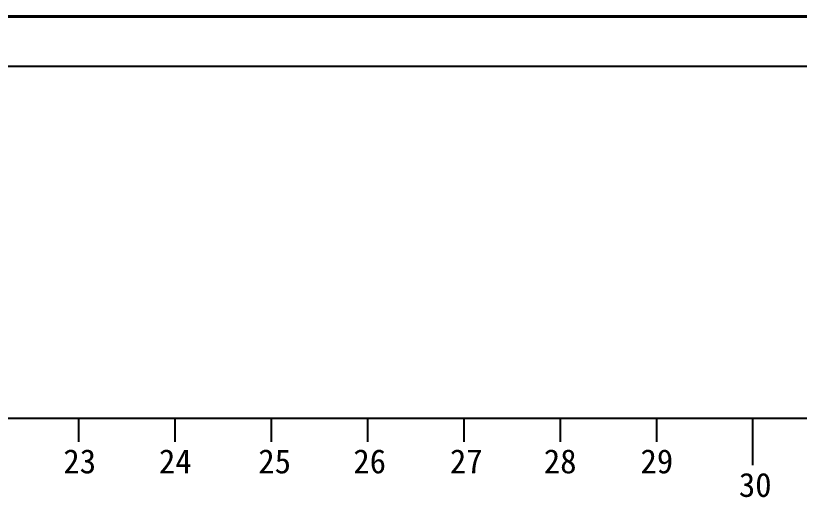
# Model space of a CAD drawing. Header units: millimetres. Extents: x -37 to 615, y -48 to 413.
# Drawn here: x 307.2 to 388.6, y 178.9 to 228.9 of the extents above; entities that cross this region are included whole.
import ezdxf

# ---------------------------------------------------------------- set-up
doc = ezdxf.new("R2010")
doc.units = ezdxf.units.MM
doc.styles.get("Standard").update_dxf_attribs({"font": ''})
doc.styles.get('Standard').set_extended_font_data('SimSun')

# ---------------------------------------------------------------- blocks, each defined once
blk = doc.blocks.new('chi')
at = {"color": 0}
for p, q in [((1187.4087, -3078.7998), (1147.4087, -3078.7998)), ((1170.4087, -3079.0412), (1170.4087, -3078.7998)), ((1171.4087, -3079.0412), (1171.4087, -3078.7998)), ((1172.4087, -3079.0412), (1172.4087, -3078.7998)), ((1173.4087, -3079.0412), (1173.4087, -3078.7998)), ((1174.4087, -3079.0412), (1174.4087, -3078.7998)), ((1175.4087, -3079.0412), (1175.4087, -3078.7998)), ((1176.4087, -3079.0412), (1176.4087, -3078.7998)), ((1177.4087, -3079.2825), (1177.4087, -3078.7998))]:
    blk.add_line(p, q, dxfattribs=at)
for s, p in [('23', (1170.2468, -3079.3678)), ('24', (1171.2397, -3079.3678)), ('25', (1172.2714, -3079.3678)), ('26', (1173.2582, -3079.3678)), ('27', (1174.2613, -3079.3678)), ('28', (1175.2364, -3079.3678)), ('29', (1176.2403, -3079.3678)), ('30', (1177.2619, -3079.6125))]:
    blk.add_text(s, height=0.25).set_placement(p)

msp = doc.modelspace()

# ---------------------------------------------------------------- linework, layer by layer
at = {"color": 0}
for p, q in [((83.815, 228.926), (483.815, 228.926)), ((83.815, 228.81), (483.815, 228.81)), ((83.815, 223.676), (483.815, 223.676))]:
    msp.add_line(p, q, dxfattribs=at)

# ---------------------------------------------------------------- block references
at = {"color": 0, "xscale": 9.999999999994273, "yscale": 9.999999999994273, "zscale": 9.999999999994273}
msp.add_blockref('chi', (-11390.272, 30975.089), dxfattribs=at)

doc.saveas('drawing.dxf')
